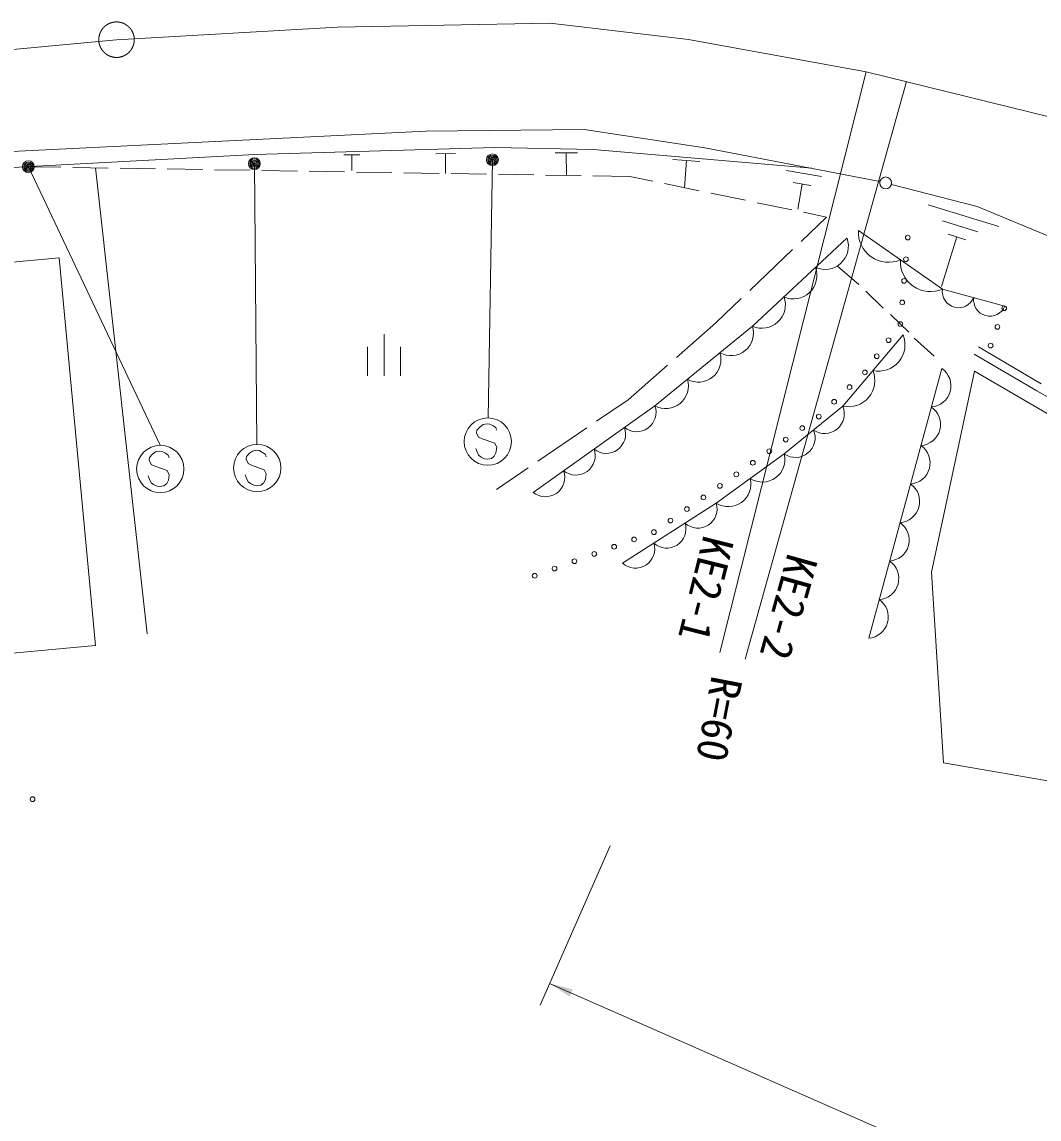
# Model space of a CAD drawing. Units: millimetres, scale not verified. Extents: x 40000 to 680000, y 20000 to 380000.
# Drawn here: x 370697 to 413707, y 271694 to 318072 of the extents above; entities that cross this region are included whole.
import ezdxf
from ezdxf.enums import TextEntityAlignment as Align

# ---------------------------------------------------------------- set-up
doc = ezdxf.new("R2010")
doc.units = ezdxf.units.MM
doc.header["$LTSCALE"] = 1000
doc.header["$PDMODE"] = 32
doc.header["$PDSIZE"] = 500
doc.linetypes.add('CHAIN', pattern=[18.5, 12, -1.5, 3.5, -1.5])
for name, color, linetype, lineweight in [('M-BGD', 7, 'Continuous', 13), ('M-BMK', 2, 'CHAIN', 13), ('M-STR-HTXT', 7, 'Continuous', 13), ('M-STR-STRC', 7, 'Continuous', 13), ('M-WORK', 1, 'Continuous', 13)]:
    doc.layers.add(name, color=color, linetype=linetype, lineweight=lineweight)
doc.styles.add('ＭＳ ゴシック', font='')
doc.styles.get('ＭＳ ゴシック').set_extended_font_data('MS Gothic')

# ---------------------------------------------------------------- blocks, each defined once
blk = doc.blocks.new('filled_arrow')
at = {"color": 0, "linetype": 'Continuous', "lineweight": -2}
blk.add_solid([(7.5, 1.25), (0, 0), (7.5, -1.25)], dxfattribs=at)

msp = doc.modelspace()

# ---------------------------------------------------------------- linework, layer by layer
at = {"layer": 'M-BGD'}
for p, q in [((373801, 311904), (375998, 292205)), ((372267, 308106), (367117, 307623)), ((373804, 291715), (372267, 308106)), ((386008, 303119), (386008, 304869)), ((385308, 303119), (385308, 304344)), ((386708, 303119), (386708, 304344)), ((368653, 291232), (373804, 291715))]:
    msp.add_line(p, q, dxfattribs=at)
at = {"layer": 'M-BMK'}
for p, q in [((374697, 317322), (384047, 317857)), ((384047, 317857), (393038, 318017)), ((393038, 318017), (398885, 317324)), ((332105, 313325), (374697, 317322)), ((398885, 317324), (406398, 315965)), ((406398, 315965), (414191, 314047))]:
    msp.add_line(p, q, dxfattribs=at)
msp.add_circle((374697, 317322), 750, dxfattribs=at)
at = {"layer": 'M-STR-HTXT'}
for p, q in [((406398, 315965), (400204, 291414)), ((401283, 291135), (408095, 315548)), ((390592, 312245), (390412, 301332)), ((370971, 311950), (376547, 300175)), ((380527, 312082), (380624, 300213)), ((395564, 283239), (392609, 276506)), ((393011, 277422), (480811, 238894))]:
    msp.add_line(p, q, dxfattribs=at)
at = {"layer": 'M-STR-STRC'}
for p, q in [((390198, 301050), (390067, 300957)), ((390364, 301084), (390198, 301050)), ((390480, 301068), (390364, 301084)), ((390624, 300995), (390480, 301068)), ((390734, 300921), (390624, 300995)), ((389939, 300818), (389923, 300705)), ((389923, 300705), (390009, 300523)), ((390067, 300957), (389939, 300818)), ((390768, 300809), (390734, 300921)), ((390009, 300523), (390160, 300449)), ((390160, 300449), (390692, 300261)), ((390692, 300261), (390772, 300089)), ((390772, 300089), (390743, 299861)), ((376089, 299661), (376073, 299547)), ((376217, 299800), (376089, 299661)), ((376348, 299893), (376217, 299800)), ((376514, 299926), (376348, 299893)), ((376630, 299910), (376514, 299926)), ((376774, 299838), (376630, 299910)), ((376884, 299763), (376774, 299838)), ((376919, 299652), (376884, 299763)), ((380188, 299699), (380172, 299586)), ((380316, 299838), (380188, 299699)), ((380447, 299931), (380316, 299838)), ((380613, 299965), (380447, 299931)), ((380729, 299949), (380613, 299965)), ((380874, 299876), (380729, 299949)), ((380984, 299802), (380874, 299876)), ((381018, 299691), (380984, 299802)), ((389926, 299930), (389887, 300040)), ((390010, 299752), (389926, 299930)), ((390114, 299679), (390010, 299752)), ((390260, 299604), (390114, 299679)), ((390380, 299587), (390260, 299604)), ((390548, 299616), (390380, 299587)), ((390672, 299712), (390548, 299616)), ((390743, 299861), (390672, 299712)), ((376073, 299547), (376159, 299365)), ((376159, 299365), (376310, 299292)), ((376310, 299292), (376842, 299104)), ((380172, 299586), (380258, 299404)), ((380258, 299404), (380409, 299330)), ((380409, 299330), (380942, 299143)), ((380942, 299143), (381022, 298970)), ((376076, 298772), (376037, 298882)), ((376160, 298595), (376076, 298772)), ((376893, 298704), (376822, 298555)), ((376842, 299104), (376923, 298931)), ((376923, 298931), (376893, 298704)), ((380175, 298811), (380136, 298921)), ((380260, 298634), (380175, 298811)), ((380992, 298743), (380922, 298593)), ((381022, 298970), (380992, 298743)), ((376264, 298521), (376160, 298595)), ((376410, 298446), (376264, 298521)), ((376530, 298430), (376410, 298446)), ((376698, 298459), (376530, 298430)), ((376822, 298555), (376698, 298459)), ((380363, 298560), (380260, 298634)), ((380509, 298485), (380363, 298560)), ((380630, 298468), (380509, 298485)), ((380797, 298497), (380630, 298468)), ((380922, 298593), (380797, 298497))]:
    msp.add_line(p, q, dxfattribs=at)
for centre in [(390397, 300332), (376547, 299175), (380646, 299214)]:
    msp.add_circle(centre, 1000, dxfattribs=at)
at = {"layer": 'M-WORK'}
for p, q in [((387781, 313461), (394476, 313523)), ((394476, 313523), (399571, 312756)), ((368552, 312506), (387781, 313461)), ((380548, 312468), (390698, 312761)), ((390698, 312761), (394854, 312681)), ((394854, 312681), (404104, 311884)), ((399571, 312756), (406978, 311331)), ((370788, 311952), (380548, 312468)), ((384314, 312456), (384981, 312459)), ((384647, 312458), (384650, 311791)), ((388193, 312500), (389027, 312504)), ((388610, 312502), (388614, 311667)), ((393241, 312535), (394192, 312539)), ((393717, 312537), (393721, 311586)), ((398221, 312253), (399365, 312167)), ((398793, 312210), (398707, 311066)), ((368674, 311816), (370788, 311952)), ((372344, 311928), (370788, 311952)), ((374344, 311896), (372844, 311920)), ((376344, 311864), (374844, 311888)), ((378344, 311832), (376844, 311856)), ((380343, 311800), (378843, 311824)), ((382343, 311768), (380843, 311792)), ((384343, 311736), (382843, 311760)), ((386343, 311704), (384843, 311728)), ((388342, 311672), (386842, 311696)), ((390342, 311640), (388842, 311664)), ((403007, 311797), (404514, 311539)), ((392342, 311608), (390842, 311632)), ((394342, 311576), (392842, 311600)), ((396397, 311543), (394841, 311568)), ((397378, 311340), (396397, 311543)), ((399336, 310936), (397867, 311239)), ((403306, 311280), (404060, 311151)), ((403683, 311216), (403502, 310161)), ((407462, 311205), (411088, 310265)), ((401295, 310531), (399826, 310835)), ((403254, 310127), (401785, 310430)), ((409012, 310343), (412007, 309420)), ((403645, 308794), (404724, 309823)), ((404724, 309823), (403743, 310026)), ((411088, 310265), (416008, 308223)), ((409622, 309662), (411120, 309201)), ((410232, 308982), (409586, 306886)), ((409858, 309098), (410607, 308867)), ((401475, 306722), (403283, 308448)), ((405177, 307753), (406085, 306972)), ((406377, 306696), (407119, 305969)), ((400035, 305347), (401113, 306377)), ((407419, 305709), (408200, 304951)), ((398371, 303887), (400035, 305347)), ((408429, 304706), (409266, 303949)), ((411141, 304337), (413793, 302774)), ((410963, 304035), (413615, 302473)), ((396332, 302097), (397995, 303557)), ((406503, 292022), (409593, 303424)), ((410972, 303312), (409164, 294807)), ((410972, 303312), (423960, 295715)), ((413615, 302473), (417375, 300349)), ((394995, 301189), (396332, 302097)), ((392514, 299503), (394582, 300908)), ((390764, 298314), (392100, 299222)), ((409164, 294807), (409662, 286748)), ((409662, 286748), (415506, 285745))]:
    msp.add_line(p, q, dxfattribs=at)
for points in [[(392318, 298186), (397460, 301849), (401589, 305206), (405585, 308935)], [(406068, 309258), (409620, 306772), (412266, 306061)], [(396097, 295191), (400057, 297731), (402934, 299809), (405403, 301834), (407955, 304847)]]:
    msp.add_lwpolyline(points, dxfattribs=at)
for centre, radius in [((370971, 311950), 250), ((370971, 311950), 200), ((380527, 312082), 250), ((380527, 312082), 200), ((380527, 312082), 150), ((380527, 312082), 100), ((380527, 312082), 50), ((390592, 312245), 250), ((390592, 312245), 200), ((390592, 312245), 150), ((390592, 312245), 100), ((390592, 312245), 50), ((390592, 312245), 20), ((370971, 311950), 150), ((370971, 311950), 100), ((370971, 311950), 50), ((370971, 311950), 20), ((380527, 312082), 20), ((407220, 311268), 250), ((408157, 308955), 100), ((408078, 308041), 100), ((407999, 307127), 100), ((407920, 306214), 100), ((412232, 305967), 100), ((407841, 305300), 100), ((411946, 305178), 100), ((407342, 304619), 100), ((411660, 304389), 100), ((406844, 303938), 100), ((406345, 303257), 100), ((405694, 302635), 100), ((405043, 302014), 100), ((404392, 301392), 100), ((403695, 300903), 100), ((402998, 300414), 100), ((402300, 299925), 100), ((401603, 299436), 100), ((400906, 298948), 100), ((400209, 298459), 100), ((399512, 297970), 100), ((398815, 297481), 100), ((398118, 296992), 100), ((397421, 296503), 100), ((395740, 295889), 100), ((396581, 296196), 100), ((394900, 295581), 100), ((393220, 294966), 100), ((394060, 295274), 100), ((392379, 294659), 100), ((371149, 285217), 100)]:
    msp.add_circle(centre, radius, dxfattribs=at)
for centre, radius, start, end in [((404652, 308600), 992, 246.2881, 19.7621), ((407345, 309193), 1279, 177.0772, 292.9388), ((409121, 307950), 1279, 177.0772, 292.9388), ((403320, 307357), 992, 246.2881, 19.7621), ((410305, 306682), 691, 172.5421, 337.4037), ((401988, 306114), 992, 246.2881, 19.7621), ((411628, 306327), 691, 172.5421, 337.4037), ((400677, 304922), 956, 240.9515, 17.264), ((406926, 304424), 1112, 257.1594, 22.3275), ((399300, 303803), 956, 240.9515, 17.264), ((405650, 302918), 1112, 257.1594, 22.3275), ((409089, 302686), 893, 274.0065, 55.6646), ((397924, 302684), 956, 240.9515, 17.264), ((396690, 301569), 819, 230.9741, 19.9607), ((404640, 301506), 831, 235.4928, 23.2206), ((408648, 301057), 893, 274.0065, 55.6646), ((395405, 300654), 819, 230.9741, 19.9607), ((403405, 300494), 831, 235.4928, 23.2206), ((408206, 299428), 893, 274.0065, 55.6646), ((394119, 299738), 819, 230.9741, 19.9607), ((402007, 299578), 956, 237.7027, 13.9726), ((392834, 298822), 819, 230.9741, 19.9607), ((400568, 298539), 956, 237.7027, 13.9726), ((407765, 297799), 893, 274.0065, 55.6646), ((399282, 297486), 812, 227.8274, 17.5131), ((397962, 296640), 812, 227.8274, 17.5131), ((407323, 296171), 893, 274.0065, 55.6646), ((396642, 295793), 812, 227.8274, 17.5131), ((406882, 294542), 893, 274.0065, 55.6646), ((406440, 292913), 893, 274.0065, 55.6646)]:
    msp.add_arc(centre, radius, start, end, dxfattribs=at)
for p in [(370971, 311950), (380527, 312082), (390592, 312245)]:
    msp.add_point(p, dxfattribs=at)

# ---------------------------------------------------------------- block references
at = {"layer": 'M-STR-HTXT', "xscale": 133, "yscale": 133, "rotation": 336.3}
msp.add_blockref('filled_arrow', (393011, 277422), dxfattribs=at)

# ---------------------------------------------------------------- texts
at = {"layer": 'M-STR-HTXT', "style": 'ＭＳ ゴシック'}
for s, rotation, p in [('KE2-1', 255.84, (400175, 296277)), ('KE2-2', 254.409, (403727, 295495)), ('R=60', 259.154, (400522, 290364))]:
    msp.add_text(s, height=1320, rotation=rotation, dxfattribs=at).set_placement(p, align=Align.MIDDLE_LEFT)

doc.saveas('drawing.dxf')
